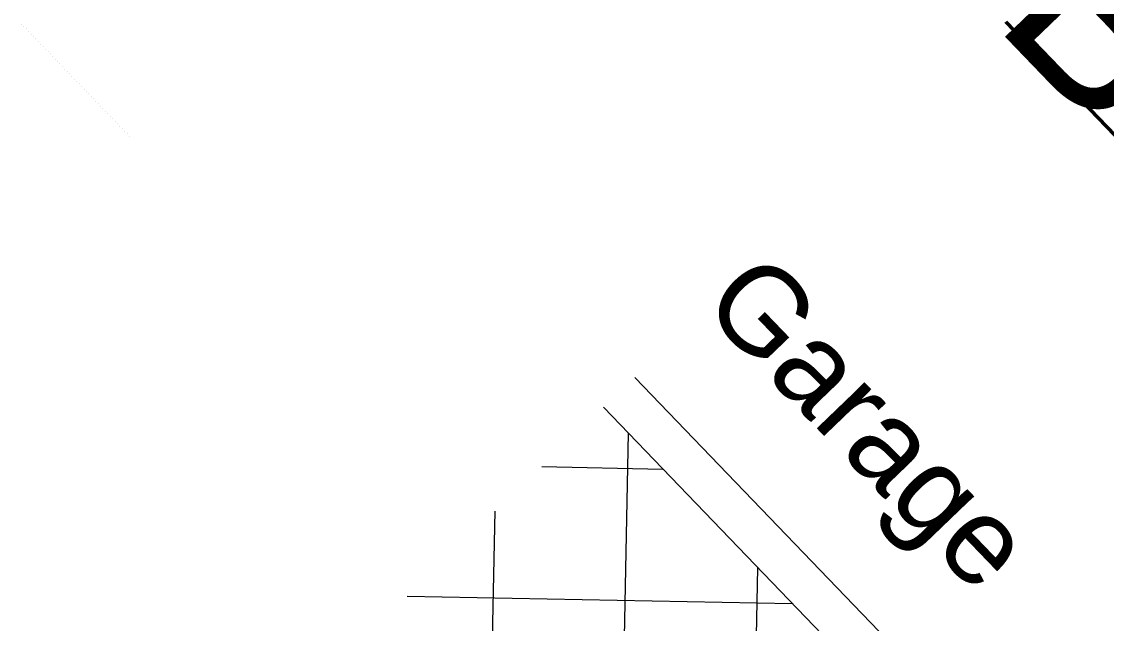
# Model space of a CAD drawing. Header units: metres. Extents: x 2687650.8 to 2687727.1, y 1234407.3 to 1234484.3.
# Drawn here: x 2687709.213 to 2687712.348, y 1234449.815 to 1234451.555 of the extents above; entities that cross this region are included whole.
import ezdxf

# ---------------------------------------------------------------- set-up
doc = ezdxf.new("R2010")
doc.units = ezdxf.units.M
for name, color, linetype in [('PDF_E_Text', 7, 'Continuous'), ('PDF_Ebene 2', 7, 'Continuous'), ('PDF_Klappschnitt', 7, 'Continuous'), ('PDF_Text', 7, 'Continuous')]:
    doc.layers.add(name, color=color, linetype=linetype)
doc.styles.add('PDF Arial', font='arial.ttf')

# ---------------------------------------------------------------- blocks, each defined once
blk = doc.blocks.new('A$C1c84ec86')
at = {"layer": 'PDF_E_Text', "lineweight": 50}
blk.add_lwpolyline([(4379.25, 4291.83), (4943.77, 4291.83)], dxfattribs=at)
at = {"layer": 'PDF_Ebene 2', "lineweight": 20}
for points in [[(4182.61, 4086.3), (4182.61, 4086.3)], [(4183.45, 4086.3), (4183.45, 4086.3)], [(4184.51, 4086.3), (4184.51, 4086.3)], [(4185.57, 4086.3), (4185.57, 4086.3)], [(4186.63, 4086.3), (4186.63, 4086.3)], [(4187.48, 4086.3), (4187.48, 4086.3)], [(4188.53, 4086.3), (4188.53, 4086.3)], [(4189.59, 4086.3), (4189.59, 4086.3)], [(4190.65, 4086.3), (4190.65, 4086.3)], [(4191.5, 4086.3), (4191.5, 4086.3)], [(4192.56, 4086.3), (4192.56, 4086.3)], [(4193.61, 4086.3), (4193.61, 4086.3)], [(4194.46, 4086.3), (4194.46, 4086.3)], [(4195.52, 4086.3), (4195.52, 4086.3)], [(4196.58, 4086.3), (4196.58, 4086.3)], [(4197.64, 4086.3), (4197.64, 4086.3)], [(4198.48, 4086.3), (4198.48, 4086.3)], [(4199.54, 4086.3), (4199.54, 4086.3)], [(4200.6, 4086.3), (4200.6, 4086.3)], [(4201.66, 4086.3), (4201.66, 4086.3)], [(4202.5, 4086.3), (4202.5, 4086.3)], [(4203.56, 4086.3), (4203.56, 4086.3)], [(4204.62, 4086.3), (4204.62, 4086.3)], [(4205.47, 4086.3), (4205.47, 4086.3)], [(4206.53, 4086.3), (4206.53, 4086.3)], [(4207.58, 4086.3), (4207.58, 4086.3)], [(4208.64, 4086.3), (4208.64, 4086.3)], [(4209.49, 4086.3), (4209.49, 4086.3)], [(4210.55, 4086.3), (4210.55, 4086.3)], [(4211.61, 4086.3), (4211.61, 4086.3)], [(4212.45, 4086.3), (4212.45, 4086.3)], [(4213.51, 4086.3), (4213.51, 4086.3)], [(4214.57, 4086.3), (4214.57, 4086.3)], [(4215.63, 4086.3), (4215.63, 4086.3)], [(4216.47, 4086.3), (4216.47, 4086.3)], [(4217.53, 4086.3), (4217.53, 4086.3)], [(4218.59, 4086.3), (4218.59, 4086.3)], [(4219.65, 4086.3), (4219.65, 4086.3)], [(4220.5, 4086.3), (4220.5, 4086.3)], [(4221.55, 4086.3), (4221.55, 4086.3)], [(4222.61, 4086.3), (4222.61, 4086.3)], [(4223.46, 4086.3), (4223.46, 4086.3)], [(4224.52, 4086.3), (4224.52, 4086.3)], [(4225.58, 4086.3), (4225.58, 4086.3)], [(4226.63, 4086.3), (4226.63, 4086.3)], [(4227.48, 4086.3), (4227.48, 4086.3)]]:
    blk.add_lwpolyline(points, dxfattribs=at)
at = {"layer": 'PDF_Klappschnitt', "lineweight": 18}
for points in [[(4379.04, 4143.24), (4691.67, 4143.24)], [(4379.04, 4105.98), (4403.8, 4130.75)], [(4379.04, 4052.01), (4457.78, 4130.75)], [(4379.04, 4130.75), (4691.67, 4130.75)], [(4514.51, 4005.65), (4389.41, 4130.75)], [(4568.48, 4005.65), (4443.39, 4130.75)], [(4460.53, 4005.65), (4379.04, 4087.36)]]:
    blk.add_lwpolyline(points, dxfattribs=at)
at = {"layer": 'PDF_Text', "attachment_point": 7, "style": 'PDF Arial'}
for s, insert, char_height in [('Bodenaufbau 1:20', (4376.5, 4287.97), 50.0002), ('Garage', (4377.13, 4163.42), 25.001)]:
    blk.add_mtext(s, dxfattribs=dict(at, insert=insert, char_height=char_height))

msp = doc.modelspace()

# ---------------------------------------------------------------- block references
at = {"xscale": 0.01, "yscale": 0.01, "zscale": 0.01, "rotation": 313.8734409291175}
msp.add_blockref('A$C1c84ec86', (2687650.7677, 1234453.3784), dxfattribs=at)

doc.saveas('drawing.dxf')
